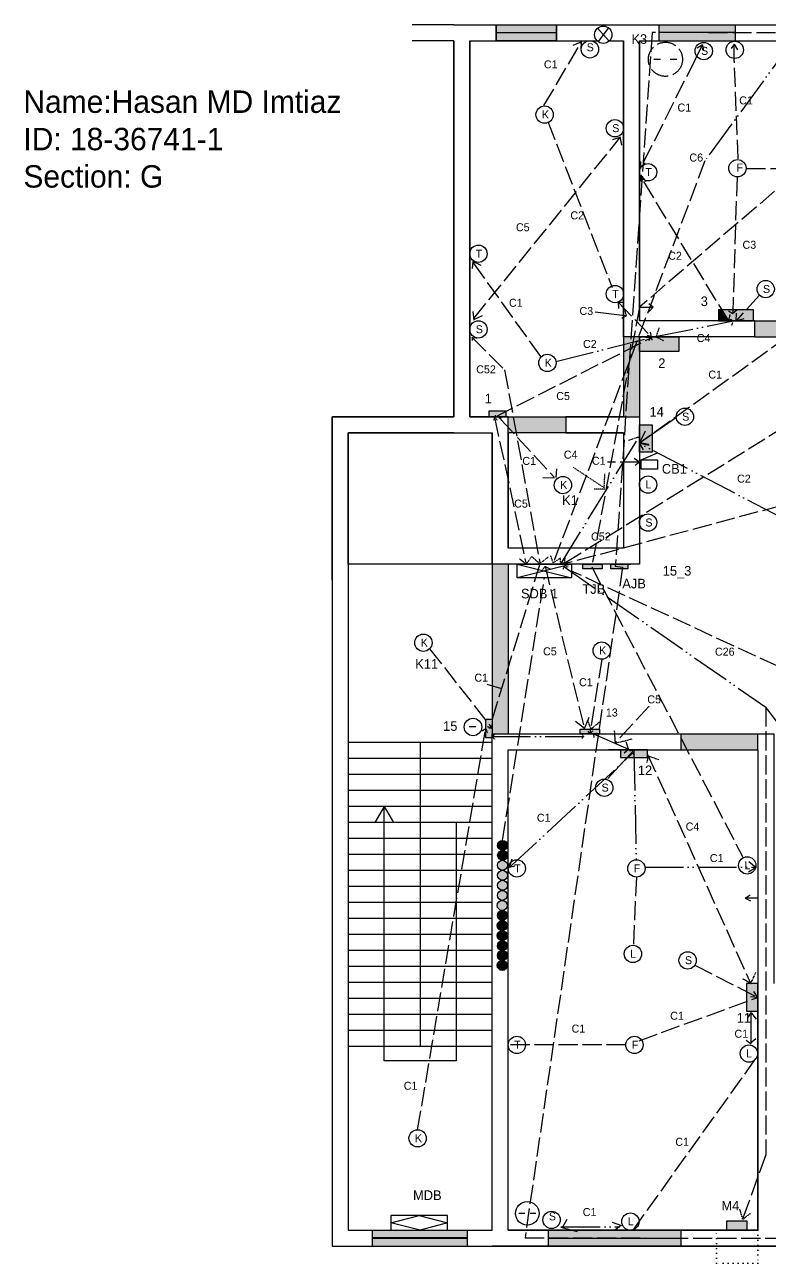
# Model space of a CAD drawing. Header units: inches. Extents: x -237 to 666, y -761 to 53.
# Drawn here: x -237 to 229, y -750 to 24 of the extents above; entities that cross this region are included whole.
import ezdxf

# ---------------------------------------------------------------- set-up
doc = ezdxf.new("R2010")
doc.units = ezdxf.units.IN
doc.header["$MEASUREMENT"] = 0
for name, pattern in [('ACAD_ISO02W100', [15, 12, -3]), ('ACAD_ISO05W100', [33, 24, -3, 0, -3, 0, -3]), ('ACAD_ISO07W100', [3, 0, -3]), ('PHANTOM2', [1.25, 0.625, -0.125, 0.125, -0.125, 0.125, -0.125])]:
    doc.linetypes.add(name, pattern=pattern)

msp = doc.modelspace()

# ---------------------------------------------------------------- hatches: boundary and pattern name
at = {"linetype": 'ACAD_ISO02W100'}
h = msp.add_hatch(color=256, dxfattribs=at)
h.set_gradient(color1=(169, 171, 84), color2=(163, 164, 81), one_color=1, tint=0.48, name='INVHEMISPHERICAL')
h.paths.add_polyline_path([(95.63, 13.65), (95.63, 23.65), (57.88, 23.65), (57.88, 13.65)])
h = msp.add_hatch(color=256, dxfattribs=at)
h.set_gradient(color1=(169, 171, 84), color2=(178, 179, 101), one_color=1, tint=0.55, name='INVHEMISPHERICAL')
h.paths.add_polyline_path([(159.44, 23.65), (159.44, 13.65), (207.43, 13.65), (207.43, 23.65)])
at = {"linetype": 'PHANTOM2'}
h = msp.add_hatch(color=256, dxfattribs=at)
h.set_gradient(color1=(110, 145, 130), one_color=1, tint=1, name='INVCURVED')
h.paths.add_polyline_path([(198.99, -154.43), (196.91, -154.43), (196.91, -161.35), (203.22, -161.35)])
h = msp.add_hatch(color=256, dxfattribs=at)
h.set_gradient(color1=(110, 145, 130), one_color=1, tint=1, name='INVCURVED')
h.paths.add_polyline_path([(198.99, -154.43), (203.22, -161.35), (207.79, -161.35), (214.08, -154.43)])
h = msp.add_hatch(color=256, dxfattribs=at)
h.set_gradient(color1=(110, 145, 130), one_color=1, tint=1, name='INVCURVED')
h.paths.add_polyline_path([(207.79, -161.35), (218.68, -161.35), (218.68, -154.43), (214.08, -154.43)])
at = {"linetype": 'ACAD_ISO02W100'}
h = msp.add_hatch(color=256, dxfattribs=at)
h.set_gradient(color1=(233, 237, 18), color2=(233, 237, 18), one_color=1, tint=0.5, name='INVHEMISPHERICAL')
h.paths.add_polyline_path([(219.43, -161.35), (219.43, -171.35), (267.43, -171.35), (267.43, -161.35)])
h = msp.add_hatch(color=256, dxfattribs=at)
h.set_gradient(color1=(233, 237, 18), color2=(233, 237, 18), one_color=1, tint=0.5, name='INVHEMISPHERICAL')
h.paths.add_polyline_path([(147.43, -171.35), (137.43, -171.35), (137.43, -221.35), (147.43, -221.35)])
at = {"linetype": 'PHANTOM2'}
h = msp.add_hatch(color=256, dxfattribs=at)
h.set_gradient(color1=(110, 145, 130), one_color=1, tint=1, name='INVCURVED')
h.paths.add_polyline_path([(172.08, -180.39), (172.08, -171.35), (154.99, -171.35), (154.64, -171.77), (147.43, -173.59), (147.43, -180.39)])
h = msp.add_hatch(color=256, dxfattribs=at)
h.set_gradient(color1=(110, 145, 130), one_color=1, tint=1, name='INVCURVED')
h.paths.add_polyline_path([(64.07, -221.35), (64.07, -217.74), (53.43, -217.74), (53.43, -221.35)])
at = {"linetype": 'ACAD_ISO02W100'}
h = msp.add_hatch(color=256, dxfattribs=at)
h.set_gradient(color1=(233, 237, 18), color2=(233, 237, 18), one_color=1, tint=0.5, name='INVHEMISPHERICAL')
h.paths.add_polyline_path([(101.43, -221.35), (65.43, -221.35), (65.43, -231.35), (101.43, -231.35)])
at = {"linetype": 'PHANTOM2'}
h = msp.add_hatch(color=256, dxfattribs=at)
h.set_gradient(color1=(92, 156, 163), one_color=1, tint=1)
h.paths.add_polyline_path([(147.43, -226.35), (147.43, -237.79), (155.37, -232.07), (155.37, -226.35)])
h.paths.add_polyline_path([(147.79, -237.86), (147.87, -238.02), (155.37, -241.95), (155.37, -232.25), (147.43, -237.79)])
h.paths.add_polyline_path([(155.37, -243.35), (155.37, -241.95), (147.43, -237.79), (147.43, -243.35)])
at = {"linetype": 'ACAD_ISO02W100'}
h = msp.add_hatch(color=256, dxfattribs=at)
h.set_gradient(color1=(233, 237, 18), color2=(233, 237, 18), one_color=1, tint=0.5, name='INVHEMISPHERICAL')
h.paths.add_polyline_path([(65.43, -313.35), (55.43, -313.35), (55.43, -419.35), (65.43, -419.35)])
at = {"linetype": 'PHANTOM2'}
h = msp.add_hatch(color=256, dxfattribs=at)
h.set_gradient(color1=(100, 191, 64), one_color=1, tint=1, name='INVCURVED')
h.paths.add_polyline_path([(124.18, -316.29), (124.18, -313.35), (112.16, -313.35), (112.16, -316.29)])
h = msp.add_hatch(color=256, dxfattribs=at)
h.set_gradient(color1=(6, 249, 237), one_color=1, tint=1, name='INVCURVED')
h.paths.add_polyline_path([(140.09, -316.29), (140.09, -313.35), (129.65, -313.35), (129.65, -316.29)])
h = msp.add_hatch(color=256, dxfattribs=at)
h.set_gradient(color1=(108, 145, 147), one_color=1, tint=1)
h.paths.add_polyline_path([(51.36, -421.73), (55.43, -421.73), (55.43, -415.92), (51.36, -410.73)])
h.paths.add_polyline_path([(55.43, -415.92), (55.43, -410.12), (51.36, -410.12), (51.36, -410.73)])
h = msp.add_hatch(color=256, dxfattribs=at)
h.set_gradient(color1=(108, 145, 147), one_color=1, tint=1)
h.paths.add_polyline_path([(116.84, -416.42), (116.37, -419.35), (122.38, -419.35), (122.38, -416.42)])
h.paths.add_polyline_path([(110.36, -416.42), (110.36, -419.35), (116.37, -419.35), (116.84, -416.42)])
h.paths.add_polyline_path([(135.67, -429.35), (135.67, -434.07), (139.77, -434.07), (144.11, -429.35)])
h.paths.add_polyline_path([(144.02, -434.07), (152.55, -434.07), (152.55, -429.35), (144.11, -429.35), (143.95, -430.76)])
h.paths.add_polyline_path([(140.37, -434.07), (144.02, -434.07), (143.95, -430.76)], flags=17)
at = {"linetype": 'ACAD_ISO02W100'}
h = msp.add_hatch(color=256, dxfattribs=at)
h.set_gradient(color1=(233, 237, 18), color2=(233, 237, 18), one_color=1, tint=0.5, name='INVHEMISPHERICAL')
h.paths.add_polyline_path([(221.43, -429.35), (221.43, -419.35), (173.43, -419.35), (173.43, -429.35)])
h = msp.add_hatch(color=256)
h.set_gradient(color1=(238, 17, 231), one_color=1, tint=1)
edge = h.paths.add_edge_path()
edge.add_arc((61.89, -488.99), 3.1, 0, 360)
h = msp.add_hatch(color=256)
h.set_gradient(color1=(238, 17, 231), one_color=1, tint=1)
edge = h.paths.add_edge_path()
edge.add_arc((61.94, -495.17), 3.1, 0, 360)
h = msp.add_hatch(color=256)
h.set_gradient(color1=(238, 17, 231), one_color=1, tint=1)
edge = h.paths.add_edge_path()
edge.add_arc((61.84, -501.39), 3.1, 0, 360)
edge = h.paths.add_edge_path()
edge.add_arc((61.91, -507.66), 3.1, 0, 360)
edge = h.paths.add_edge_path()
edge.add_arc((61.91, -513.9), 3.1, 0, 360)
edge = h.paths.add_edge_path()
edge.add_arc((61.76, -520.21), 3.1, 0, 360)
edge = h.paths.add_edge_path()
edge.add_arc((61.68, -526.51), 3.1, 0, 360)
h = msp.add_hatch(color=256)
h.set_gradient(color1=(238, 17, 231), one_color=1, tint=1)
edge = h.paths.add_edge_path()
edge.add_arc((61.76, -532.76), 3.1, 0, 360)
h = msp.add_hatch(color=256)
h.set_gradient(color1=(238, 17, 231), one_color=1, tint=1)
edge = h.paths.add_edge_path()
edge.add_arc((61.68, -539.06), 3.1, 0, 360)
h = msp.add_hatch(color=256)
h.set_gradient(color1=(238, 17, 231), one_color=1, tint=1)
edge = h.paths.add_edge_path()
edge.add_arc((61.68, -545.36), 3.1, 0, 360)
h = msp.add_hatch(color=256)
h.set_gradient(color1=(238, 17, 231), one_color=1, tint=1)
edge = h.paths.add_edge_path()
edge.add_arc((61.76, -551.67), 3.1, 0, 360)
h = msp.add_hatch(color=256)
h.set_gradient(color1=(238, 17, 231), one_color=1, tint=1)
edge = h.paths.add_edge_path()
edge.add_arc((61.76, -557.77), 3.1, 0, 360)
h = msp.add_hatch(color=256)
h.set_gradient(color1=(238, 17, 231), one_color=1, tint=1)
edge = h.paths.add_edge_path()
edge.add_arc((61.68, -564), 3.1, 0, 360)
at = {"linetype": 'PHANTOM2'}
h = msp.add_hatch(color=256, dxfattribs=at)
h.set_gradient(color1=(110, 145, 130), one_color=1, tint=1, name='INVCURVED')
h.paths.add_polyline_path([(221.43, -575.35), (214.26, -575.35), (214.26, -580.3), (221.43, -583.97)])
h.paths.add_polyline_path([(221.43, -583.97), (214.26, -580.3), (214.26, -586.58)])
h.paths.add_polyline_path([(221.43, -592.59), (221.43, -583.97), (214.26, -586.58), (214.26, -592.59)])
h = msp.add_hatch(color=256, dxfattribs=at)
h.set_gradient(color1=(110, 145, 130), one_color=1, tint=1, name='INVCURVED')
h.paths.add_polyline_path([(202.08, -723.54), (202.08, -729.35), (214.52, -729.35), (214.52, -723.54)])
at = {"linetype": 'ACAD_ISO02W100'}
h = msp.add_hatch(color=256, dxfattribs=at)
h.set_gradient(color1=(178, 180, 75), color2=(171, 173, 72), one_color=1, tint=0.48, name='INVHEMISPHERICAL')
h.paths.add_polyline_path([(39.9, -739.35), (39.9, -729.35), (-19.53, -729.35), (-19.53, -739.35)])
h = msp.add_hatch(color=256, dxfattribs=at)
h.set_gradient(color1=(169, 171, 84), color2=(169, 171, 84), one_color=1, tint=0.5, name='INVHEMISPHERICAL')
h.paths.add_polyline_path([(141.79, -729.35, -0.000062), (141.79, -729.35), (90.39, -729.35), (90.39, -739.35), (173.49, -739.35), (173.49, -729.35)])

# ---------------------------------------------------------------- linework, layer by layer
for p, q in [((31.43, 23.65), (5.4, 23.65)), ((31.43, 23.65), (473.43, 23.65)), ((57.88, 23.65), (57.88, 13.65)), ((57.88, 23.65), (95.63, 23.65)), ((95.63, 13.65), (95.63, 23.65)), ((159.44, 23.65), (159.44, 13.65)), ((207.43, 13.65), (207.43, 23.65)), ((121.2, 21.44), (128.45, 13.42)), ((128.07, 21.76), (121.58, 13.11)), ((207.39, 18.85), (159.48, 18.85)), ((31.43, 13.65), (5.4, 13.65)), ((31.43, 13.65), (31.43, -221.35)), ((31.43, -221.35), (31.43, 13.65)), ((41.43, 13.65), (121.98, 13.65)), ((41.43, 13.65), (41.43, -221.35)), ((57.88, 13.65), (95.63, 13.65)), ((106.11, 10.92), (110.99, 12.92)), ((110.99, 8.26), (111.22, 13.14)), ((128.24, 13.65), (137.43, 13.65)), ((147.43, 13.65), (267.43, 13.65)), ((159.44, 13.65), (207.43, 13.65)), ((148.15, -61.83), (148.01, -66.04)), ((151.06, -62.56), (148.3, -65.32)), ((148.01, -70.11), (151.35, -74.18)), ((148.01, -71.13), (148.3, -74.32)), ((43.1, -128.59), (43.52, -124.33)), ((48.45, -126.67), (43.24, -124.2)), ((208.17, -154.63), (205.6, -156.87)), ((119.74, -155.72), (138.45, -158.03)), ((136.44, -159.71), (139.23, -158.05)), ((138.24, -154.88), (139.08, -158.45)), ((203.1, -154.96), (205.76, -156.62)), ((207.79, -161.35), (208.08, -156.47)), ((207.79, -161.35), (212.92, -159.77)), ((219.43, -171.35), (219.43, -161.35)), ((219.43, -161.35), (267.43, -161.35)), ((147.43, -171.35), (137.43, -171.35)), ((137.43, -171.35), (137.43, -221.35)), ((147.43, -171.35), (147.43, -221.35)), ((219.43, -171.35), (267.43, -171.35)), ((31.43, -221.35), (-44.57, -221.35)), ((-44.57, -221.35), (-44.57, -739.35)), ((65.43, -231.35), (65.43, -221.35)), ((65.43, -231.35), (65.43, -221.35)), ((65.43, -221.35), (101.43, -221.35)), ((101.43, -221.35), (101.43, -231.35)), ((101.43, -221.35), (101.43, -231.35)), ((137.43, -221.35), (147.43, -221.35)), ((170.5, -221.7), (147.43, -237.79)), ((31.43, -231.35), (-34.57, -231.35)), ((-34.57, -231.35), (-34.57, -729.35)), ((31.43, -231.35), (41.43, -231.35)), ((65.43, -231.35), (65.43, -303.35)), ((101.43, -231.35), (65.43, -231.35)), ((147.43, -237.79), (151.13, -229.99)), ((147.43, -237.79), (153.57, -239.06)), ((149.95, -241.86), (147.77, -237.83)), ((147.92, -237.29), (153.28, -238.25)), ((148.58, -248.17), (158.67, -243.85)), ((95.54, -253.7), (95.09, -259.25)), ((87.09, -259.47), (94.43, -259.25)), ((65.43, -313.35), (55.43, -313.35)), ((55.43, -313.35), (55.43, -419.35)), ((65.43, -313.35), (65.43, -419.35)), ((71.09, -313.35), (105.06, -321.9)), ((105.06, -313.35), (71.09, -321.9)), ((129.65, -313.35), (142.08, -313.35)), ((40.98, -414.69), (45.2, -414.69)), ((55.43, -424.64), (-34.57, -424.64)), ((10.43, -424.64), (10.43, -614.64)), ((173.43, -429.35), (173.43, -419.35)), ((173.43, -419.35), (221.43, -419.35)), ((221.43, -429.35), (221.43, -419.35)), ((127.77, -447.11), (144.11, -429.35)), ((144.11, -429.35), (141.14, -430.17)), ((144.11, -429.35), (143.8, -432.16)), ((173.43, -429.35), (221.43, -429.35)), ((55.43, -434.64), (-34.57, -434.64)), ((55.43, -444.64), (-34.57, -444.64)), ((55.43, -454.64), (-34.57, -454.64)), ((55.43, -464.64), (-34.57, -464.64)), ((-12.06, -464.64), (-17.97, -474.64)), ((-12.06, -623.51), (-12.06, -464.64)), ((-12.06, -464.64), (-6.15, -474.64)), ((55.43, -474.64), (-34.57, -474.64)), ((32.87, -474.64), (32.87, -623.51)), ((55.43, -484.64), (-34.57, -484.64)), ((55.43, -494.64), (-34.57, -494.64)), ((67.75, -497.58), (66.26, -502.07)), ((66.26, -502.67), (69.55, -501.77)), ((66.26, -502.07), (66.26, -502.67)), ((220.25, -502.72), (215.48, -505.63)), ((215.74, -499.01), (220.25, -502.72)), ((220.25, -502.72), (220.25, -502.72)), ((55.43, -504.64), (-34.57, -504.64)), ((55.43, -514.64), (-34.57, -514.64)), ((55.43, -524.64), (-34.57, -524.64)), ((213.49, -521.99), (216.55, -519.91)), ((221.43, -521.99), (213.49, -521.99)), ((213.49, -521.99), (216.84, -523.54)), ((55.43, -534.64), (-34.57, -534.64)), ((55.43, -544.64), (-34.57, -544.64)), ((55.43, -554.64), (-34.57, -554.64)), ((55.43, -564.64), (-34.57, -564.64)), ((55.43, -574.64), (-34.57, -574.64)), ((55.43, -584.64), (-34.57, -584.64)), ((221.43, -583.97), (216.75, -583.55)), ((221.43, -583.97), (218.96, -580.36)), ((55.43, -594.64), (-34.57, -594.64)), ((217.21, -593.22), (214.83, -596.64)), ((217.47, -593.74), (220.37, -597.44)), ((55.43, -604.64), (-34.57, -604.64)), ((214.04, -610.62), (217.21, -613)), ((220.11, -609.83), (216.68, -612.73)), ((55.43, -614.64), (-34.57, -614.64)), ((32.87, -623.51), (-12.06, -623.51)), ((72.14, -718.68), (75.88, -718.68)), ((79.15, -718.68), (82.73, -718.68)), ((-7.97, -724.75), (9.78, -720.14)), ((10.43, -729.35), (-7.97, -724.75)), ((9.78, -720.14), (27.53, -724.75)), ((27.53, -724.75), (10.43, -729.35)), ((102.12, -722.67), (99.45, -727.47)), ((130.35, -724.27), (136.21, -726.4)), ((132.43, -728.86), (135.58, -726.49)), ((-34.57, -729.35), (55.43, -729.35)), ((39.85, -734.21), (-19.56, -734.21)), ((-19.53, -729.35), (-19.53, -739.35)), ((39.9, -739.35), (39.9, -729.35)), ((65.43, -729.35), (221.43, -729.35)), ((90.39, -729.35), (90.39, -739.35)), ((99.45, -727.47), (98.39, -727.47)), ((98.39, -727.47), (108.51, -730.13)), ((173.49, -739.35), (173.49, -729.35)), ((-44.57, -739.35), (234.02, -739.35)), ((-19.53, -739.35), (39.9, -739.35)), ((90.39, -739.35), (173.49, -739.35))]:
    msp.add_line(p, q)
at = {"lineweight": -3}
for p, q in [((95.75, 18.61), (57.64, 18.61)), ((90.44, -734.33), (173.35, -734.33))]:
    msp.add_line(p, q, dxfattribs=at)
at = {"color": 131, "linetype": 'ACAD_ISO02W100', "lineweight": -3}
for p, q in [((155.27, 18.76), (132.36, -314.46)), ((397.5, 18.24), (155.27, 18.76))]:
    msp.add_line(p, q, dxfattribs=at)
at = {"linetype": 'ACAD_ISO02W100'}
for p, q in [((87.79, -26.83), (110.87, 12.35)), ((182.18, 1.83), (186.91, 11.08)), ((186.91, 11.08), (183.47, 8.96)), ((186.91, 11.08), (187.54, 7.28)), ((206.65, 11.5), (204.81, 8.77)), ((206.65, 0.68), (206.65, 11.5)), ((206.65, 11.5), (208.64, 8)), ((182.18, 1.83), (148.01, -66.02)), ((156.35, 2.14), (160.58, 2.14)), ((166.72, 2.14), (170.75, 2.14)), ((209.11, -60.18), (206.71, 1.01)), ((90.27, -36.82), (130.38, -140.42)), ((214.27, -66.12), (264.84, -66.12)), ((203.22, -161.35), (148.22, -71.27)), ((208.38, -71.51), (205.73, -156.52)), ((85.78, -183.57), (43.81, -125.13)), ((222.37, -145.28), (207.79, -161.35)), ((134.13, -149.72), (154.99, -171.35)), ((134.13, -149.72), (134.29, -153.54)), ((134.13, -149.72), (137.43, -149.72)), ((147.43, -152.75), (156.01, -152.75)), ((156.01, -152.75), (153.28, -150.67)), ((156.01, -152.75), (153.5, -155.48)), ((203.22, -161.35), (199.39, -159.72)), ((203.22, -161.35), (204.14, -157.35)), ((154.99, -171.35), (154.33, -168.29)), ((239.6, -171.47), (147.43, -237.79)), ((154.99, -171.35), (152.11, -171.35)), ((154.99, -171.35), (152.43, -170.49)), ((154.99, -171.35), (152.98, -173.68)), ((147.43, -249.49), (144.2, -247.27)), ((147.43, -249.49), (127.4, -249.49)), ((147.43, -249.49), (144.8, -251.72)), ((132.36, -314.46), (136.92, -315.13)), ((16.35, -366.12), (55.43, -415.92)), ((123.89, -372.65), (116.37, -419.35)), ((8.86, -666.58), (51.36, -415.92)), ((55.43, -415.92), (52.46, -414.98)), ((116.37, -419.35), (115.34, -417.7)), ((116.37, -419.35), (118.36, -417.46)), ((145.52, -508.81), (143.6, -551.36)), ((181.98, -563.75), (221.43, -583.97)), ((147.18, -611.02), (221.43, -583.97)), ((138.92, -613.61), (65.43, -613.61)), ((143.43, -729.35), (220.21, -622.16))]:
    msp.add_line(p, q, dxfattribs=at)
at = {"color": 3, "linetype": 'ACAD_ISO05W100'}
for p, q in [((244.44, 15.4), (188.37, -61.26)), ((100.11, -314.83), (226.35, -402.68))]:
    msp.add_line(p, q, dxfattribs=at)
at = {"color": 3}
for p, q in [((136.41, -51.5), (135.33, -46.29)), ((130.77, -48.03), (135.33, -46.51)), ((43.4, -155.4), (44.05, -160.83)), ((49.26, -158.22), (43.83, -160.61))]:
    msp.add_line(p, q, dxfattribs=at)
at = {"color": 55, "linetype": 'ACAD_ISO02W100'}
msp.add_line((277.43, -41.27), (147.43, -152.75), dxfattribs=at)
at = {"color": 3, "linetype": 'ACAD_ISO02W100'}
for p, q in [((43.97, -159.76), (135.18, -47.02)), ((42.95, -171.75), (63.21, -192)), ((337.24, -249.55), (100.49, -313.19)), ((226.35, -402.68), (226.36, -682.38)), ((226.36, -682.38), (211.91, -722.42))]:
    msp.add_line(p, q, dxfattribs=at)
at = {"color": 3, "linetype": 'ACAD_ISO02W100', "lineweight": -3}
for p, q in [((188.37, -61.26), (93.62, -312.44)), ((63.21, -192), (85.14, -312.37)), ((226.21, -402.58), (436.88, -684.49))]:
    msp.add_line(p, q, dxfattribs=at)
at = {"color": 55, "linetype": 'ACAD_ISO02W100', "lineweight": -3}
for p, q in [((147.43, -152.75), (117.6, -315)), ((117.6, -315), (212.25, -496.67))]:
    msp.add_line(p, q, dxfattribs=at)
at = {"color": 1, "linetype": 'ACAD_ISO02W100', "lineweight": -3}
for p, q in [((100.85, -312.55), (343.63, -161.84)), ((57.52, -221.18), (155.22, -171.61))]:
    msp.add_line(p, q, dxfattribs=at)
at = {"color": 1, "linetype": 'ACAD_ISO05W100'}
for p, q in [((157.25, -171.19), (206.14, -161.39)), ((98.02, -313.45), (147.1, -233.9)), ((86.79, -316.54), (88.56, -314.78)), ((88.56, -314.78), (91.79, -316.39)), ((113.03, -416.05), (116.06, -408.98)), ((113.17, -416.01), (107.53, -411.54)), ((55.42, -420.93), (112.66, -420.93)), ((118.69, -419.29), (120.81, -418.81)), ((118.74, -419.24), (118.95, -421.52)), ((118.74, -419.27), (140.63, -428.95)), ((140.63, -428.95), (139.07, -424.26)), ((140.32, -429.26), (137.82, -431.45))]:
    msp.add_line(p, q, dxfattribs=at)
at = {"color": 1, "linetype": 'PHANTOM2'}
for p, q in [((205.96, -161.34), (203.99, -160.32)), ((206.14, -161.39), (204.75, -164.7)), ((157.74, -171.72), (159.8, -165.75)), ((158.15, -171.31), (162.47, -173.78)), ((56.36, -223.3), (56.9, -221.71)), ((56.9, -221.71), (58.44, -223.1)), ((57.51, -221.15), (57.51, -220.25)), ((57.52, -221.18), (58.47, -221.33)), ((147.1, -233.9), (140.33, -236.16)), ((147.18, -234.05), (147.43, -241.22)), ((105.97, -252.75), (125.42, -265.57)), ((125.42, -265.57), (125.83, -256.88)), ((125.83, -266.39), (119.21, -266.39)), ((76.69, -313.28), (79.94, -308.64)), ((76.69, -313.28), (72.51, -310.13)), ((98.14, -313.3), (98.06, -309.46)), ((98.14, -313.3), (102.06, -311.61)), ((132.43, -424.78), (131.86, -417.28)), ((55.44, -421.02), (56.91, -422.57)), ((55.48, -420.94), (57.15, -419.63)), ((112.66, -420.91), (111.26, -419.45)), ((112.66, -420.97), (111.48, -422.2)), ((132.72, -425.07), (142.82, -422.47)), ((152.84, -433.05), (159.44, -435.44)), ((153.04, -433.45), (151.85, -437.44)), ((216.82, -575.27), (211.47, -572.06)), ((216.96, -575.38), (220.19, -568.29))]:
    msp.add_line(p, q, dxfattribs=at)
at = {"color": 3, "linetype": 'PHANTOM2'}
for p, q in [((43.13, -173.67), (42.98, -171.62)), ((42.98, -171.62), (45.86, -172.01)), ((85.19, -313.14), (80.29, -308.65)), ((85.6, -312.73), (90.5, -308.65)), ((93.62, -312.44), (91.91, -307.88)), ((98.17, -309.45), (93.56, -312.46)), ((100.49, -313.19), (101.13, -308.41)), ((99.99, -316.37), (100.16, -314.6)), ((100.16, -314.6), (102.86, -315.02)), ((101.13, -313.04), (106.6, -313.04))]:
    msp.add_line(p, q, dxfattribs=at)
at = {"linetype": 'ACAD_ISO05W100', "lineweight": -3}
msp.add_line((95.18, -186.79), (154.57, -171.78), dxfattribs=at)
at = {"color": 1}
for p, q in [((151.43, -171.51), (154.84, -171.65)), ((155.39, -173.42), (154.98, -171.51))]:
    msp.add_line(p, q, dxfattribs=at)
at = {"color": 1, "linetype": 'ACAD_ISO02W100'}
for p, q in [((56.95, -221.72), (76.57, -313.4)), ((88.46, -314.46), (113.03, -416.05)), ((247.41, -383.37), (105.06, -317.63)), ((153.5, -402), (132.43, -424.78)), ((152.52, -432.19), (216.96, -575.38))]:
    msp.add_line(p, q, dxfattribs=at)
at = {"linetype": 'PHANTOM2'}
for p, q in [((59.71, -221.48), (59.68, -222.79)), ((61.08, -223.04), (59.71, -221.48)), ((59.71, -221.5), (61.23, -221.66)), ((51.36, -416.09), (49.24, -417.5)), ((51.42, -416.16), (52.45, -418.66)), ((55.49, -415.91), (53.28, -415.74)), ((55.49, -415.91), (55.04, -413.41)), ((116.98, -416.18), (115.32, -410.87)), ((116.98, -416.34), (122.46, -411.87)), ((55.44, -420.98), (57.11, -420.98)), ((211.91, -722.42), (210.11, -716.13)), ((212.11, -722.42), (216.76, -718.88))]:
    msp.add_line(p, q, dxfattribs=at)
at = {"linetype": 'ACAD_ISO02W100', "lineweight": -3}
msp.add_line((61.1, -223.05), (94.2, -259.03), dxfattribs=at)
at = {"linetype": 'ACAD_ISO05W100'}
for p, q in [((236.36, -284.39), (147.43, -237.79)), ((65.43, -503.41), (143.95, -430.76)), ((143.95, -430.76), (145.4, -498)), ((150.94, -502.69), (219.99, -502.69)), ((217.21, -612.47), (217.21, -593.48)), ((98.94, -727.32), (135.1, -727.32))]:
    msp.add_line(p, q, dxfattribs=at)
at = {"color": 130, "linetype": 'ACAD_ISO02W100', "lineweight": -3}
for p, q in [((85.19, -313.14), (55.43, -410.12)), ((52.11, -388.19), (61.29, -391.01))]:
    msp.add_line(p, q, dxfattribs=at)
at = {"color": 131, "linetype": 'ACAD_ISO02W100'}
for p, q in [((136.92, -315.13), (75.96, -734.09)), ((75.96, -734.09), (316.06, -734.55))]:
    msp.add_line(p, q, dxfattribs=at)
at = {"color": 200, "linetype": 'ACAD_ISO02W100'}
msp.add_line((61.89, -485.89), (88.07, -321.9), dxfattribs=at)
at = {"lineweight": 30}
msp.add_line((-19.53, -734.35), (39.9, -734.35), dxfattribs=at)
at = {"linetype": 'ACAD_ISO07W100'}
for p, q in [((195.53, -750), (195.53, -729.35)), ((221.43, -729.35), (221.43, -750)), ((221.43, -750), (195.53, -750))]:
    msp.add_line(p, q, dxfattribs=at)
for points in [[(31.43, 23.65), (147.43, 23.65)], [(137.43, 23.65), (277.43, 23.65)], [(31.43, -221.35), (31.43, 13.65)], [(65.43, -221.35), (41.43, -221.35), (41.43, 13.65), (121.98, 13.65)], [(128.24, 13.65), (137.43, 13.65), (137.43, -171.35)], [(137.43, -171.35), (137.43, 13.65)], [(147.43, 13.65), (147.43, -161.35)], [(219.43, -161.35), (147.43, -161.35), (147.43, 13.65), (267.43, 13.65), (267.43, -161.35)], [(219.43, -171.35), (147.43, -171.35)], [(-44.57, -323.35), (-44.57, -221.35), (31.43, -221.35)], [(41.43, -221.35), (65.43, -221.35)], [(55.43, -221.35), (55.43, -221.35), (65.43, -221.35)], [(147.43, -221.35), (147.43, -313.35), (65.43, -313.35)], [(101.43, -221.35), (137.43, -221.35)], [(137.43, -221.35), (101.43, -221.35)], [(147.43, -221.35), (147.43, -231.35)], [(-34.57, -313.35), (-34.57, -231.35), (55.43, -231.35), (55.43, -313.35)], [(55.43, -313.35), (55.43, -313.35), (55.43, -231.35)], [(101.43, -231.35), (137.43, -231.35), (137.43, -303.35), (65.43, -303.35), (65.43, -231.35)], [(137.43, -231.35), (101.43, -231.35)], [(55.43, -729.35), (55.43, -419.35), (173.43, -419.35)], [(221.43, -419.35), (231.43, -419.35), (231.43, -575.35)], [(221.43, -429.35), (221.43, -729.35), (65.43, -729.35), (65.43, -429.35), (173.43, -429.35)], [(221.43, -729.35), (221.43, -575.35)], [(231.43, -739.35), (231.43, -739.35), (55.43, -739.35)], [(234.02, -739.35), (221.43, -739.35)]]:
    msp.add_lwpolyline(points)
for points in [[(57.88, 23.65), (95.63, 23.65), (95.63, 13.65), (57.88, 13.65)], [(196.91, -161.35), (218.68, -161.35), (218.68, -154.43), (196.91, -154.43)], [(147.43, -171.35), (172.08, -171.35), (172.08, -180.39), (147.43, -180.39)], [(-34.57, -231.35), (55.43, -231.35), (55.43, -313.35), (-34.57, -313.35)], [(147.43, -226.35), (155.37, -226.35), (155.37, -243.35), (147.43, -243.35)], [(148.58, -248.17), (158.67, -248.17), (158.67, -253.93), (148.58, -253.93)], [(71.09, -313.35), (105.06, -313.35), (105.06, -321.9), (71.09, -321.9)], [(112.16, -313.35), (122.3, -313.35), (122.3, -313.35), (112.16, -313.35)], [(112.16, -313.35), (124.18, -313.35), (124.18, -316.29), (112.16, -316.29)], [(129.65, -313.35), (140.09, -313.35), (140.09, -316.29), (129.65, -316.29)], [(55.43, -421.73), (51.36, -421.73), (51.36, -410.12), (55.43, -410.12)], [(110.36, -416.42), (122.38, -416.42), (122.38, -419.35), (110.36, -419.35)], [(152.55, -429.35), (128.19, -429.35), (128.19, -429.35), (152.55, -429.35)], [(152.55, -429.35), (135.67, -429.35), (135.67, -434.07), (152.55, -434.07)], [(221.43, -575.35), (214.26, -575.35), (214.26, -592.59), (221.43, -592.59)], [(-7.97, -729.35), (27.53, -729.35), (27.53, -720.14), (-7.97, -720.14)], [(214.52, -729.35), (202.08, -729.35), (202.08, -723.54), (214.52, -723.54)]]:
    msp.add_lwpolyline(points, close=True)
at = {"linetype": 'ACAD_ISO02W100'}
msp.add_lwpolyline([(53.43, -221.35), (64.07, -221.35), (64.07, -217.74), (53.43, -217.74)], close=True, dxfattribs=at)
for centre, radius in [((124.82, 17.43), 5.41), ((116.51, 8.29), 5.41), ((187.58, 7.24), 5.41), ((206.95, 7.99), 5.41), ((88.2, -32.49), 5.41), ((132.11, -41.01), 5.41), ((208.67, -65.96), 5.41), ((152.83, -68.45), 5.41), ((46.83, -119.41), 5.41), ((132.11, -144.55), 5.41), ((226.29, -141.51), 5.41), ((46.83, -166.66), 5.41), ((89.9, -187.59), 5.41), ((175.8, -221.26), 5.41), ((99.58, -263.92), 5.41), ((152.83, -263.59), 5.41), ((152.83, -287.36), 5.41), ((12.44, -362.39), 5.41), ((123.89, -367.25), 5.41), ((43.44, -415.05), 5.45), ((125.46, -452.97), 5.41), ((61.89, -488.99), 3.1), ((61.94, -495.17), 3.1), ((61.84, -501.39), 3.1), ((70.83, -503.41), 5.41), ((145.52, -503.41), 5.41), ((214.75, -501.47), 5.41), ((61.91, -507.66), 3.1), ((61.76, -520.21), 3.1), ((61.91, -513.9), 3.1), ((61.68, -526.51), 3.1), ((61.76, -532.76), 3.1), ((61.68, -539.06), 3.1), ((61.68, -545.36), 3.1), ((61.76, -551.67), 3.1), ((61.76, -557.77), 3.1), ((143.36, -556.76), 5.41), ((177.54, -560.81), 5.41), ((61.68, -564), 3.1), ((70.83, -613.61), 5.41), ((144.32, -613.61), 5.41), ((215.81, -619.01), 5.41), ((8.86, -671.98), 5.41), ((77.33, -718.86), 7.35), ((92.53, -722.91), 5.41), ((141.79, -723.95), 5.41)]:
    msp.add_circle(centre, radius)
msp.add_circle((163.67, 2.08), 10.66, dxfattribs=at)

# ---------------------------------------------------------------- texts
at = {"attachment_point": 1}
for s, insert, char_height, width in [('K3', (142.43, 17.73), 6, 17.3261), ('Name:Hasan MD Imtiaz\\PID: 18-36741-1\\PSection: G', (-237.45, -17.4), 14, 257.2664), ('{\\C1;3}', (185.72, -146.09), 6, 17.3261), ('{\\C1;2}', (159.17, -184.73), 6, 17.3261), ('{\\C1; 1}', (48.51, -206.83), 6, 17.3261), ('{\\C1;14}', (153.71, -215.14), 6, 17.3261), ('{\\C4;CB1}', (161.42, -250.76), 6, 17.3261), ('K1', (99.07, -270.33), 6, 17.3261), ('15_3', (162, -314.47), 6, 17.3261), ('{\\C4;AJB} ', (136.72, -322.46), 6, 17.3261), ('{\\C1;SDB 1}', (73.41, -328.7), 6, 28.2587), ('{\\C3;TJB} ', (111.79, -325.84), 6, 17.3261), ('K11', (7.35, -372.65), 6, 17.3261), ('{\\C1;15}', (24.76, -411.44), 6, 17.3261), ('{\\C1;12}', (146.44, -439.11), 6, 17.3261), ('{\\C1;11}', (208.18, -593.72), 6, 17.3261), ('{\\C1;MDB}', (6, -704.51), 6, 17.3261), ('{\\C3;M4}', (198.66, -711.04), 6, 17.3261)]:
    msp.add_mtext(s, dxfattribs=dict(at, insert=insert, char_height=char_height, width=width))
at = {"linetype": 'ACAD_ISO02W100', "char_height": 5, "width": 4.5505, "attachment_point": 1}
for s, insert in [('S', (114.45, 12.08)), ('S', (185.89, 9.83)), ('C1', (87.72, 1.41)), ('C1', (209.75, -21.1)), ('K', (86.5, -29.9)), ('C1', (171.22, -25.57)), ('S', (130.41, -38.42)), ('{\\C3;C6}', (178.65, -56.8)), ('T', (151.14, -65.86)), ('F', (208, -63.03)), ('{\\C3;C5}', (70.27, -100.35)), ('C2', (104.29, -92.93)), ('C3', (211.82, -111.28)), ('T', (45.14, -116.82)), ('C2', (165.38, -118.16)), ('S', (224.59, -138.92)), ('T', (130.41, -141.96)), ('C1', (65.91, -147.53)), ('C3', (109.95, -152.64)), ('S', (45.14, -164.07)), ('{\\C1;C4}', (183.22, -169.54)), ('C2', (112.15, -173.25)), ('K', (88.21, -185)), ('{\\C3;C52}', (45.44, -189.1)), ('C1', (190.5, -192.37)), ('{\\C1;C5}', (95.45, -205.77)), ('S', (174.11, -218.66)), ('C1', (74.28, -246.3)), ('{\\C1;C4}', (100.18, -242.37)), ('C1', (117.71, -246.22)), ('K', (97.88, -261.32)), ('L', (151.14, -261)), ('C2', (208.44, -257.38)), ('{\\C1;C5}', (69.15, -272.97)), ('S', (151.14, -284.77)), ('{\\C3;C52}', (117.19, -293.52)), ('K', (10.74, -359.8)), ('{\\C1;C5}', (87.2, -365.25)), ('K', (122.19, -364.66)), ('{\\C3;C26}', (194.59, -365.48)), ('C1', (109.68, -384.55)), ('{\\C1;C5}', (152.35, -395.27)), ('{\\C1;13}', (126.44, -403.47)), ('S', (123.76, -450.38)), ('C1', (83.34, -469.2)), ('{\\C1;C4}', (176.33, -474.71)), ('C1', (191.4, -494.4)), ('T', (69.14, -500.82)), ('F', (143.82, -500.82)), ('L', (213.06, -498.88)), ('L', (141.66, -554.17)), ('S', (175.84, -558.22)), ('C1', (166.62, -592.91)), ('C1', (105.04, -600.94)), ('T', (69.14, -611.02)), ('F', (142.63, -611.02)), ('C1', (206.78, -604.15)), ('L', (214.12, -616.42)), ('C1', (0.17, -636.62)), ('K', (7.17, -669.39)), ('C1', (169.84, -671.66)), ('S', (90.83, -718.21)), ('C1', (112.01, -715.54)), ('L', (140.09, -721.36))]:
    msp.add_mtext(s, dxfattribs=dict(at, insert=insert))
at = {"color": 4, "linetype": 'ACAD_ISO02W100', "insert": (44.29, -381.73), "char_height": 5, "width": 4.5505, "attachment_point": 1}
msp.add_mtext('C1', dxfattribs=at)

doc.saveas('drawing.dxf')
